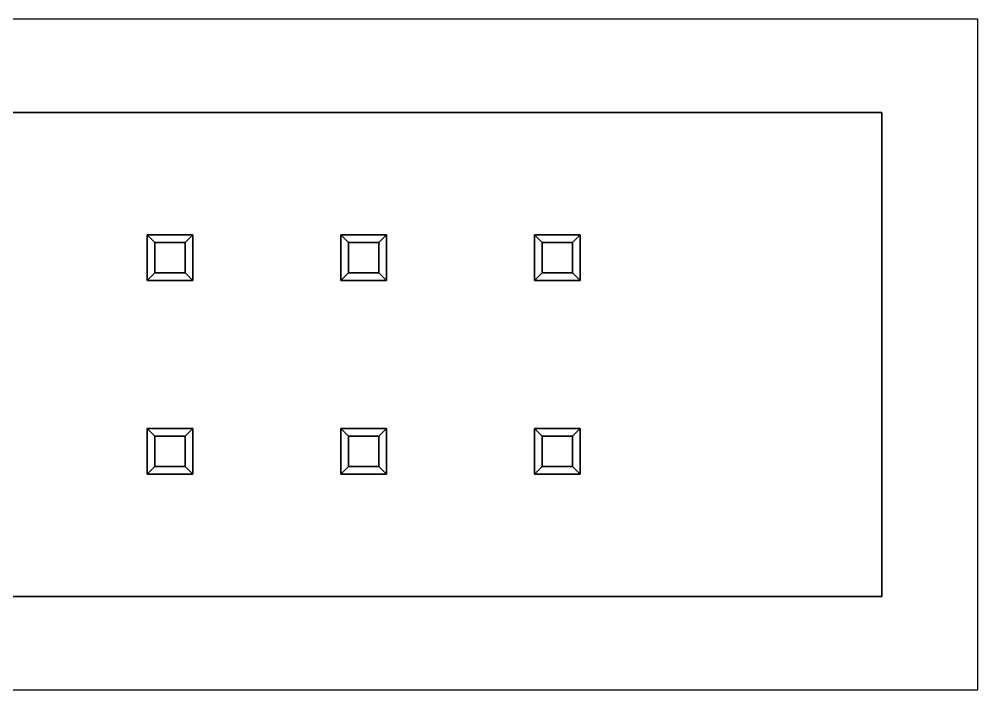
# Model space of a CAD drawing. Extents: x -5.1 to 45.7, y -3.1 to 5.7.
# Drawn here: x 33.14 to 45.71, y -3.13 to 5.67 of the extents above; entities that cross this region are included whole.
import ezdxf

# ---------------------------------------------------------------- set-up
doc = ezdxf.new("R2010")
doc.units = 0
doc.layers.get('0').update_dxf_attribs({"linetype": 'CONTINUOUS'})

# ---------------------------------------------------------------- blocks, each defined once
blk = doc.blocks.new('*U12')
at = {"color": 50, "extrusion": (0, 0.948683, -0.316228)}
for p, q in [((37.454, 0.2, -3), (37.354, 0.3, -2.7)), ((37.354, 0.3, -2.7), (37.954, 0.3, -2.7)), ((37.854, 0.2, -3), (37.954, 0.3, -2.7)), ((37.854, 0.2, -3), (37.454, 0.2, -3))]:
    blk.add_line(p, q, dxfattribs=at)
at = {"color": 50, "extrusion": (-0.948683, 0, -0.316228)}
for p, q in [((37.354, -0.3, -2.7), (37.354, 0.3, -2.7)), ((37.454, 0.2, -3), (37.354, 0.3, -2.7)), ((37.454, 0.2, -3), (37.454, -0.2, -3)), ((37.354, -0.3, -2.7), (37.454, -0.2, -3))]:
    blk.add_line(p, q, dxfattribs=at)
at = {"color": 50, "extrusion": (-1, 0, 0)}
for p, q in [((37.354, -0.3, -2.7), (37.354, 0.3, -2.7)), ((37.354, 0.3, 9.1), (37.354, -0.3, 9.1)), ((37.354, 0.3, -2.7), (37.354, 0.3, 9.1)), ((37.354, -0.3, -2.7), (37.354, -0.3, 9.1))]:
    blk.add_line(p, q, dxfattribs=at)
at = {"color": 50, "extrusion": (-0.948683, 0, 0.316228)}
for p, q in [((37.454, 0.2, 9.4), (37.354, 0.3, 9.1)), ((37.354, 0.3, 9.1), (37.354, -0.3, 9.1)), ((37.454, -0.2, 9.4), (37.454, 0.2, 9.4)), ((37.454, -0.2, 9.4), (37.354, -0.3, 9.1))]:
    blk.add_line(p, q, dxfattribs=at)
at = {"color": 50, "extrusion": (0, 0.948683, 0.316228)}
for p, q in [((37.954, 0.3, 9.1), (37.354, 0.3, 9.1)), ((37.454, 0.2, 9.4), (37.354, 0.3, 9.1)), ((37.854, 0.2, 9.4), (37.954, 0.3, 9.1)), ((37.454, 0.2, 9.4), (37.854, 0.2, 9.4))]:
    blk.add_line(p, q, dxfattribs=at)
at = {"color": 50, "extrusion": (0, 1, 0)}
for p, q in [((37.354, 0.3, -2.7), (37.954, 0.3, -2.7)), ((37.354, 0.3, -2.7), (37.354, 0.3, 9.1)), ((37.954, 0.3, 9.1), (37.354, 0.3, 9.1)), ((37.954, 0.3, -2.7), (37.954, 0.3, 9.1))]:
    blk.add_line(p, q, dxfattribs=at)
at = {"color": 50, "extrusion": (0.948683, 0, -0.316228)}
for p, q in [((37.854, 0.2, -3), (37.954, 0.3, -2.7)), ((37.954, 0.3, -2.7), (37.954, -0.3, -2.7)), ((37.854, -0.2, -3), (37.854, 0.2, -3)), ((37.854, -0.2, -3), (37.954, -0.3, -2.7))]:
    blk.add_line(p, q, dxfattribs=at)
at = {"color": 50, "extrusion": (0.948683, 0, 0.316228)}
for p, q in [((37.854, 0.2, 9.4), (37.954, 0.3, 9.1)), ((37.954, -0.3, 9.1), (37.954, 0.3, 9.1)), ((37.854, 0.2, 9.4), (37.854, -0.2, 9.4)), ((37.854, -0.2, 9.4), (37.954, -0.3, 9.1))]:
    blk.add_line(p, q, dxfattribs=at)
at = {"color": 50, "extrusion": (1, 0, 0)}
for p, q in [((37.954, 0.3, -2.7), (37.954, -0.3, -2.7)), ((37.954, 0.3, -2.7), (37.954, 0.3, 9.1)), ((37.954, -0.3, 9.1), (37.954, 0.3, 9.1)), ((37.954, -0.3, -2.7), (37.954, -0.3, 9.1))]:
    blk.add_line(p, q, dxfattribs=at)
at = {"color": 50, "extrusion": (0, 0, -1)}
for p, q in [((37.454, 0.2, -3), (37.454, -0.2, -3)), ((37.854, 0.2, -3), (37.454, 0.2, -3)), ((37.854, -0.2, -3), (37.854, 0.2, -3)), ((37.454, -0.2, -3), (37.854, -0.2, -3))]:
    blk.add_line(p, q, dxfattribs=at)
at = {"color": 50}
for p, q in [((37.454, 0.2, 9.4), (37.854, 0.2, 9.4)), ((37.454, -0.2, 9.4), (37.454, 0.2, 9.4)), ((37.854, 0.2, 9.4), (37.854, -0.2, 9.4)), ((37.854, -0.2, 9.4), (37.454, -0.2, 9.4))]:
    blk.add_line(p, q, dxfattribs=at)
at = {"color": 50, "extrusion": (0, -0.948683, -0.316228)}
for p, q in [((37.354, -0.3, -2.7), (37.454, -0.2, -3)), ((37.454, -0.2, -3), (37.854, -0.2, -3)), ((37.854, -0.2, -3), (37.954, -0.3, -2.7)), ((37.954, -0.3, -2.7), (37.354, -0.3, -2.7))]:
    blk.add_line(p, q, dxfattribs=at)
at = {"color": 50, "extrusion": (0, -0.948683, 0.316228)}
for p, q in [((37.454, -0.2, 9.4), (37.354, -0.3, 9.1)), ((37.854, -0.2, 9.4), (37.454, -0.2, 9.4)), ((37.854, -0.2, 9.4), (37.954, -0.3, 9.1)), ((37.354, -0.3, 9.1), (37.954, -0.3, 9.1))]:
    blk.add_line(p, q, dxfattribs=at)
at = {"color": 50, "extrusion": (0, -1, 0)}
for p, q in [((37.954, -0.3, -2.7), (37.354, -0.3, -2.7)), ((37.354, -0.3, 9.1), (37.954, -0.3, 9.1)), ((37.354, -0.3, -2.7), (37.354, -0.3, 9.1)), ((37.954, -0.3, -2.7), (37.954, -0.3, 9.1))]:
    blk.add_line(p, q, dxfattribs=at)
blk = doc.blocks.new('*U13')
at = {"color": 50, "extrusion": (0, 0.948683, -0.316228)}
for p, q in [((39.994, 0.2, -3), (39.894, 0.3, -2.7)), ((39.894, 0.3, -2.7), (40.494, 0.3, -2.7)), ((40.394, 0.2, -3), (40.494, 0.3, -2.7)), ((40.394, 0.2, -3), (39.994, 0.2, -3))]:
    blk.add_line(p, q, dxfattribs=at)
at = {"color": 50, "extrusion": (-0.948683, 0, -0.316228)}
for p, q in [((39.894, -0.3, -2.7), (39.894, 0.3, -2.7)), ((39.994, 0.2, -3), (39.894, 0.3, -2.7)), ((39.994, 0.2, -3), (39.994, -0.2, -3)), ((39.894, -0.3, -2.7), (39.994, -0.2, -3))]:
    blk.add_line(p, q, dxfattribs=at)
at = {"color": 50, "extrusion": (-1, 0, 0)}
for p, q in [((39.894, -0.3, -2.7), (39.894, 0.3, -2.7)), ((39.894, 0.3, 9.1), (39.894, -0.3, 9.1)), ((39.894, 0.3, -2.7), (39.894, 0.3, 9.1)), ((39.894, -0.3, -2.7), (39.894, -0.3, 9.1))]:
    blk.add_line(p, q, dxfattribs=at)
at = {"color": 50, "extrusion": (-0.948683, 0, 0.316228)}
for p, q in [((39.994, 0.2, 9.4), (39.894, 0.3, 9.1)), ((39.894, 0.3, 9.1), (39.894, -0.3, 9.1)), ((39.994, -0.2, 9.4), (39.994, 0.2, 9.4)), ((39.994, -0.2, 9.4), (39.894, -0.3, 9.1))]:
    blk.add_line(p, q, dxfattribs=at)
at = {"color": 50, "extrusion": (0, 0.948683, 0.316228)}
for p, q in [((40.494, 0.3, 9.1), (39.894, 0.3, 9.1)), ((39.994, 0.2, 9.4), (39.894, 0.3, 9.1)), ((40.394, 0.2, 9.4), (40.494, 0.3, 9.1)), ((39.994, 0.2, 9.4), (40.394, 0.2, 9.4))]:
    blk.add_line(p, q, dxfattribs=at)
at = {"color": 50, "extrusion": (0, 1, 0)}
for p, q in [((39.894, 0.3, -2.7), (40.494, 0.3, -2.7)), ((39.894, 0.3, -2.7), (39.894, 0.3, 9.1)), ((40.494, 0.3, 9.1), (39.894, 0.3, 9.1)), ((40.494, 0.3, -2.7), (40.494, 0.3, 9.1))]:
    blk.add_line(p, q, dxfattribs=at)
at = {"color": 50, "extrusion": (0.948683, 0, -0.316228)}
for p, q in [((40.394, 0.2, -3), (40.494, 0.3, -2.7)), ((40.494, 0.3, -2.7), (40.494, -0.3, -2.7)), ((40.394, -0.2, -3), (40.394, 0.2, -3)), ((40.394, -0.2, -3), (40.494, -0.3, -2.7))]:
    blk.add_line(p, q, dxfattribs=at)
at = {"color": 50, "extrusion": (0.948683, 0, 0.316228)}
for p, q in [((40.394, 0.2, 9.4), (40.494, 0.3, 9.1)), ((40.494, -0.3, 9.1), (40.494, 0.3, 9.1)), ((40.394, 0.2, 9.4), (40.394, -0.2, 9.4)), ((40.394, -0.2, 9.4), (40.494, -0.3, 9.1))]:
    blk.add_line(p, q, dxfattribs=at)
at = {"color": 50, "extrusion": (1, 0, 0)}
for p, q in [((40.494, 0.3, -2.7), (40.494, -0.3, -2.7)), ((40.494, 0.3, -2.7), (40.494, 0.3, 9.1)), ((40.494, -0.3, 9.1), (40.494, 0.3, 9.1)), ((40.494, -0.3, -2.7), (40.494, -0.3, 9.1))]:
    blk.add_line(p, q, dxfattribs=at)
at = {"color": 50, "extrusion": (0, 0, -1)}
for p, q in [((39.994, 0.2, -3), (39.994, -0.2, -3)), ((40.394, 0.2, -3), (39.994, 0.2, -3)), ((40.394, -0.2, -3), (40.394, 0.2, -3)), ((39.994, -0.2, -3), (40.394, -0.2, -3))]:
    blk.add_line(p, q, dxfattribs=at)
at = {"color": 50}
for p, q in [((39.994, 0.2, 9.4), (40.394, 0.2, 9.4)), ((39.994, -0.2, 9.4), (39.994, 0.2, 9.4)), ((40.394, 0.2, 9.4), (40.394, -0.2, 9.4)), ((40.394, -0.2, 9.4), (39.994, -0.2, 9.4))]:
    blk.add_line(p, q, dxfattribs=at)
at = {"color": 50, "extrusion": (0, -0.948683, -0.316228)}
for p, q in [((39.894, -0.3, -2.7), (39.994, -0.2, -3)), ((39.994, -0.2, -3), (40.394, -0.2, -3)), ((40.394, -0.2, -3), (40.494, -0.3, -2.7)), ((40.494, -0.3, -2.7), (39.894, -0.3, -2.7))]:
    blk.add_line(p, q, dxfattribs=at)
at = {"color": 50, "extrusion": (0, -0.948683, 0.316228)}
for p, q in [((39.994, -0.2, 9.4), (39.894, -0.3, 9.1)), ((40.394, -0.2, 9.4), (39.994, -0.2, 9.4)), ((40.394, -0.2, 9.4), (40.494, -0.3, 9.1)), ((39.894, -0.3, 9.1), (40.494, -0.3, 9.1))]:
    blk.add_line(p, q, dxfattribs=at)
at = {"color": 50, "extrusion": (0, -1, 0)}
for p, q in [((40.494, -0.3, -2.7), (39.894, -0.3, -2.7)), ((39.894, -0.3, 9.1), (40.494, -0.3, 9.1)), ((39.894, -0.3, -2.7), (39.894, -0.3, 9.1)), ((40.494, -0.3, -2.7), (40.494, -0.3, 9.1))]:
    blk.add_line(p, q, dxfattribs=at)
blk = doc.blocks.new('*U15')
at = {"color": 50, "extrusion": (0, 0.948683, -0.316228)}
for p, q in [((34.914, 0.2, -3), (34.814, 0.3, -2.7)), ((34.814, 0.3, -2.7), (35.414, 0.3, -2.7)), ((35.314, 0.2, -3), (35.414, 0.3, -2.7)), ((35.314, 0.2, -3), (34.914, 0.2, -3))]:
    blk.add_line(p, q, dxfattribs=at)
at = {"color": 50, "extrusion": (-0.948683, 0, -0.316228)}
for p, q in [((34.814, -0.3, -2.7), (34.814, 0.3, -2.7)), ((34.914, 0.2, -3), (34.814, 0.3, -2.7)), ((34.914, 0.2, -3), (34.914, -0.2, -3)), ((34.814, -0.3, -2.7), (34.914, -0.2, -3))]:
    blk.add_line(p, q, dxfattribs=at)
at = {"color": 50, "extrusion": (-1, 0, 0)}
for p, q in [((34.814, -0.3, -2.7), (34.814, 0.3, -2.7)), ((34.814, 0.3, 9.1), (34.814, -0.3, 9.1)), ((34.814, 0.3, -2.7), (34.814, 0.3, 9.1)), ((34.814, -0.3, -2.7), (34.814, -0.3, 9.1))]:
    blk.add_line(p, q, dxfattribs=at)
at = {"color": 50, "extrusion": (-0.948683, 0, 0.316228)}
for p, q in [((34.914, 0.2, 9.4), (34.814, 0.3, 9.1)), ((34.814, 0.3, 9.1), (34.814, -0.3, 9.1)), ((34.914, -0.2, 9.4), (34.914, 0.2, 9.4)), ((34.914, -0.2, 9.4), (34.814, -0.3, 9.1))]:
    blk.add_line(p, q, dxfattribs=at)
at = {"color": 50, "extrusion": (0, 0.948683, 0.316228)}
for p, q in [((35.414, 0.3, 9.1), (34.814, 0.3, 9.1)), ((34.914, 0.2, 9.4), (34.814, 0.3, 9.1)), ((35.314, 0.2, 9.4), (35.414, 0.3, 9.1)), ((34.914, 0.2, 9.4), (35.314, 0.2, 9.4))]:
    blk.add_line(p, q, dxfattribs=at)
at = {"color": 50, "extrusion": (0, 1, 0)}
for p, q in [((34.814, 0.3, -2.7), (35.414, 0.3, -2.7)), ((34.814, 0.3, -2.7), (34.814, 0.3, 9.1)), ((35.414, 0.3, 9.1), (34.814, 0.3, 9.1)), ((35.414, 0.3, -2.7), (35.414, 0.3, 9.1))]:
    blk.add_line(p, q, dxfattribs=at)
at = {"color": 50, "extrusion": (0.948683, 0, -0.316228)}
for p, q in [((35.314, 0.2, -3), (35.414, 0.3, -2.7)), ((35.414, 0.3, -2.7), (35.414, -0.3, -2.7)), ((35.314, -0.2, -3), (35.314, 0.2, -3)), ((35.314, -0.2, -3), (35.414, -0.3, -2.7))]:
    blk.add_line(p, q, dxfattribs=at)
at = {"color": 50, "extrusion": (0.948683, 0, 0.316228)}
for p, q in [((35.314, 0.2, 9.4), (35.414, 0.3, 9.1)), ((35.414, -0.3, 9.1), (35.414, 0.3, 9.1)), ((35.314, 0.2, 9.4), (35.314, -0.2, 9.4)), ((35.314, -0.2, 9.4), (35.414, -0.3, 9.1))]:
    blk.add_line(p, q, dxfattribs=at)
at = {"color": 50, "extrusion": (1, 0, 0)}
for p, q in [((35.414, 0.3, -2.7), (35.414, -0.3, -2.7)), ((35.414, 0.3, -2.7), (35.414, 0.3, 9.1)), ((35.414, -0.3, 9.1), (35.414, 0.3, 9.1)), ((35.414, -0.3, -2.7), (35.414, -0.3, 9.1))]:
    blk.add_line(p, q, dxfattribs=at)
at = {"color": 50, "extrusion": (0, 0, -1)}
for p, q in [((34.914, 0.2, -3), (34.914, -0.2, -3)), ((35.314, 0.2, -3), (34.914, 0.2, -3)), ((35.314, -0.2, -3), (35.314, 0.2, -3)), ((34.914, -0.2, -3), (35.314, -0.2, -3))]:
    blk.add_line(p, q, dxfattribs=at)
at = {"color": 50}
for p, q in [((34.914, 0.2, 9.4), (35.314, 0.2, 9.4)), ((34.914, -0.2, 9.4), (34.914, 0.2, 9.4)), ((35.314, 0.2, 9.4), (35.314, -0.2, 9.4)), ((35.314, -0.2, 9.4), (34.914, -0.2, 9.4))]:
    blk.add_line(p, q, dxfattribs=at)
at = {"color": 50, "extrusion": (0, -0.948683, -0.316228)}
for p, q in [((34.814, -0.3, -2.7), (34.914, -0.2, -3)), ((34.914, -0.2, -3), (35.314, -0.2, -3)), ((35.314, -0.2, -3), (35.414, -0.3, -2.7)), ((35.414, -0.3, -2.7), (34.814, -0.3, -2.7))]:
    blk.add_line(p, q, dxfattribs=at)
at = {"color": 50, "extrusion": (0, -0.948683, 0.316228)}
for p, q in [((34.914, -0.2, 9.4), (34.814, -0.3, 9.1)), ((35.314, -0.2, 9.4), (34.914, -0.2, 9.4)), ((35.314, -0.2, 9.4), (35.414, -0.3, 9.1)), ((34.814, -0.3, 9.1), (35.414, -0.3, 9.1))]:
    blk.add_line(p, q, dxfattribs=at)
at = {"color": 50, "extrusion": (0, -1, 0)}
for p, q in [((35.414, -0.3, -2.7), (34.814, -0.3, -2.7)), ((34.814, -0.3, 9.1), (35.414, -0.3, 9.1)), ((34.814, -0.3, -2.7), (34.814, -0.3, 9.1)), ((35.414, -0.3, -2.7), (35.414, -0.3, 9.1))]:
    blk.add_line(p, q, dxfattribs=at)
blk = doc.blocks.new('*U22')
at = {"color": 50, "extrusion": (0, 0.948683, -0.316228)}
for p, q in [((34.914, 2.74, -3), (34.814, 2.84, -2.7)), ((34.814, 2.84, -2.7), (35.414, 2.84, -2.7)), ((35.314, 2.74, -3), (35.414, 2.84, -2.7)), ((35.314, 2.74, -3), (34.914, 2.74, -3))]:
    blk.add_line(p, q, dxfattribs=at)
at = {"color": 50, "extrusion": (-0.948683, 0, -0.316228)}
for p, q in [((34.814, 2.24, -2.7), (34.814, 2.84, -2.7)), ((34.914, 2.74, -3), (34.814, 2.84, -2.7)), ((34.914, 2.74, -3), (34.914, 2.34, -3)), ((34.814, 2.24, -2.7), (34.914, 2.34, -3))]:
    blk.add_line(p, q, dxfattribs=at)
at = {"color": 50, "extrusion": (-1, 0, 0)}
for p, q in [((34.814, 2.24, -2.7), (34.814, 2.84, -2.7)), ((34.814, 2.84, 9.1), (34.814, 2.24, 9.1)), ((34.814, 2.84, -2.7), (34.814, 2.84, 9.1)), ((34.814, 2.24, -2.7), (34.814, 2.24, 9.1))]:
    blk.add_line(p, q, dxfattribs=at)
at = {"color": 50, "extrusion": (-0.948683, 0, 0.316228)}
for p, q in [((34.914, 2.74, 9.4), (34.814, 2.84, 9.1)), ((34.814, 2.84, 9.1), (34.814, 2.24, 9.1)), ((34.914, 2.34, 9.4), (34.914, 2.74, 9.4)), ((34.914, 2.34, 9.4), (34.814, 2.24, 9.1))]:
    blk.add_line(p, q, dxfattribs=at)
at = {"color": 50, "extrusion": (0, 0.948683, 0.316228)}
for p, q in [((35.414, 2.84, 9.1), (34.814, 2.84, 9.1)), ((34.914, 2.74, 9.4), (34.814, 2.84, 9.1)), ((35.314, 2.74, 9.4), (35.414, 2.84, 9.1)), ((34.914, 2.74, 9.4), (35.314, 2.74, 9.4))]:
    blk.add_line(p, q, dxfattribs=at)
at = {"color": 50, "extrusion": (0, 1, 0)}
for p, q in [((34.814, 2.84, -2.7), (35.414, 2.84, -2.7)), ((34.814, 2.84, -2.7), (34.814, 2.84, 9.1)), ((35.414, 2.84, 9.1), (34.814, 2.84, 9.1)), ((35.414, 2.84, -2.7), (35.414, 2.84, 9.1))]:
    blk.add_line(p, q, dxfattribs=at)
at = {"color": 50, "extrusion": (0.948683, 0, -0.316228)}
for p, q in [((35.314, 2.74, -3), (35.414, 2.84, -2.7)), ((35.414, 2.84, -2.7), (35.414, 2.24, -2.7)), ((35.314, 2.34, -3), (35.314, 2.74, -3)), ((35.314, 2.34, -3), (35.414, 2.24, -2.7))]:
    blk.add_line(p, q, dxfattribs=at)
at = {"color": 50, "extrusion": (0.948683, 0, 0.316228)}
for p, q in [((35.314, 2.74, 9.4), (35.414, 2.84, 9.1)), ((35.414, 2.24, 9.1), (35.414, 2.84, 9.1)), ((35.314, 2.74, 9.4), (35.314, 2.34, 9.4)), ((35.314, 2.34, 9.4), (35.414, 2.24, 9.1))]:
    blk.add_line(p, q, dxfattribs=at)
at = {"color": 50, "extrusion": (1, 0, 0)}
for p, q in [((35.414, 2.84, -2.7), (35.414, 2.24, -2.7)), ((35.414, 2.84, -2.7), (35.414, 2.84, 9.1)), ((35.414, 2.24, 9.1), (35.414, 2.84, 9.1)), ((35.414, 2.24, -2.7), (35.414, 2.24, 9.1))]:
    blk.add_line(p, q, dxfattribs=at)
at = {"color": 50, "extrusion": (0, 0, -1)}
for p, q in [((34.914, 2.74, -3), (34.914, 2.34, -3)), ((35.314, 2.74, -3), (34.914, 2.74, -3)), ((35.314, 2.34, -3), (35.314, 2.74, -3)), ((34.914, 2.34, -3), (35.314, 2.34, -3))]:
    blk.add_line(p, q, dxfattribs=at)
at = {"color": 50}
for p, q in [((34.914, 2.74, 9.4), (35.314, 2.74, 9.4)), ((34.914, 2.34, 9.4), (34.914, 2.74, 9.4)), ((35.314, 2.74, 9.4), (35.314, 2.34, 9.4)), ((35.314, 2.34, 9.4), (34.914, 2.34, 9.4))]:
    blk.add_line(p, q, dxfattribs=at)
at = {"color": 50, "extrusion": (0, -0.948683, -0.316228)}
for p, q in [((34.814, 2.24, -2.7), (34.914, 2.34, -3)), ((34.914, 2.34, -3), (35.314, 2.34, -3)), ((35.314, 2.34, -3), (35.414, 2.24, -2.7)), ((35.414, 2.24, -2.7), (34.814, 2.24, -2.7))]:
    blk.add_line(p, q, dxfattribs=at)
at = {"color": 50, "extrusion": (0, -0.948683, 0.316228)}
for p, q in [((34.914, 2.34, 9.4), (34.814, 2.24, 9.1)), ((35.314, 2.34, 9.4), (34.914, 2.34, 9.4)), ((35.314, 2.34, 9.4), (35.414, 2.24, 9.1)), ((34.814, 2.24, 9.1), (35.414, 2.24, 9.1))]:
    blk.add_line(p, q, dxfattribs=at)
at = {"color": 50, "extrusion": (0, -1, 0)}
for p, q in [((35.414, 2.24, -2.7), (34.814, 2.24, -2.7)), ((34.814, 2.24, 9.1), (35.414, 2.24, 9.1)), ((34.814, 2.24, -2.7), (34.814, 2.24, 9.1)), ((35.414, 2.24, -2.7), (35.414, 2.24, 9.1))]:
    blk.add_line(p, q, dxfattribs=at)
blk = doc.blocks.new('*U24')
at = {"color": 50, "extrusion": (0, 0.948683, -0.316228)}
for p, q in [((39.994, 2.74, -3), (39.894, 2.84, -2.7)), ((39.894, 2.84, -2.7), (40.494, 2.84, -2.7)), ((40.394, 2.74, -3), (40.494, 2.84, -2.7)), ((40.394, 2.74, -3), (39.994, 2.74, -3))]:
    blk.add_line(p, q, dxfattribs=at)
at = {"color": 50, "extrusion": (-0.948683, 0, -0.316228)}
for p, q in [((39.894, 2.24, -2.7), (39.894, 2.84, -2.7)), ((39.994, 2.74, -3), (39.894, 2.84, -2.7)), ((39.994, 2.74, -3), (39.994, 2.34, -3)), ((39.894, 2.24, -2.7), (39.994, 2.34, -3))]:
    blk.add_line(p, q, dxfattribs=at)
at = {"color": 50, "extrusion": (-1, 0, 0)}
for p, q in [((39.894, 2.24, -2.7), (39.894, 2.84, -2.7)), ((39.894, 2.84, 9.1), (39.894, 2.24, 9.1)), ((39.894, 2.84, -2.7), (39.894, 2.84, 9.1)), ((39.894, 2.24, -2.7), (39.894, 2.24, 9.1))]:
    blk.add_line(p, q, dxfattribs=at)
at = {"color": 50, "extrusion": (-0.948683, 0, 0.316228)}
for p, q in [((39.994, 2.74, 9.4), (39.894, 2.84, 9.1)), ((39.894, 2.84, 9.1), (39.894, 2.24, 9.1)), ((39.994, 2.34, 9.4), (39.994, 2.74, 9.4)), ((39.994, 2.34, 9.4), (39.894, 2.24, 9.1))]:
    blk.add_line(p, q, dxfattribs=at)
at = {"color": 50, "extrusion": (0, 0.948683, 0.316228)}
for p, q in [((40.494, 2.84, 9.1), (39.894, 2.84, 9.1)), ((39.994, 2.74, 9.4), (39.894, 2.84, 9.1)), ((40.394, 2.74, 9.4), (40.494, 2.84, 9.1)), ((39.994, 2.74, 9.4), (40.394, 2.74, 9.4))]:
    blk.add_line(p, q, dxfattribs=at)
at = {"color": 50, "extrusion": (0, 1, 0)}
for p, q in [((39.894, 2.84, -2.7), (40.494, 2.84, -2.7)), ((39.894, 2.84, -2.7), (39.894, 2.84, 9.1)), ((40.494, 2.84, 9.1), (39.894, 2.84, 9.1)), ((40.494, 2.84, -2.7), (40.494, 2.84, 9.1))]:
    blk.add_line(p, q, dxfattribs=at)
at = {"color": 50, "extrusion": (0.948683, 0, -0.316228)}
for p, q in [((40.394, 2.74, -3), (40.494, 2.84, -2.7)), ((40.494, 2.84, -2.7), (40.494, 2.24, -2.7)), ((40.394, 2.34, -3), (40.394, 2.74, -3)), ((40.394, 2.34, -3), (40.494, 2.24, -2.7))]:
    blk.add_line(p, q, dxfattribs=at)
at = {"color": 50, "extrusion": (0.948683, 0, 0.316228)}
for p, q in [((40.394, 2.74, 9.4), (40.494, 2.84, 9.1)), ((40.494, 2.24, 9.1), (40.494, 2.84, 9.1)), ((40.394, 2.74, 9.4), (40.394, 2.34, 9.4)), ((40.394, 2.34, 9.4), (40.494, 2.24, 9.1))]:
    blk.add_line(p, q, dxfattribs=at)
at = {"color": 50, "extrusion": (1, 0, 0)}
for p, q in [((40.494, 2.84, -2.7), (40.494, 2.24, -2.7)), ((40.494, 2.84, -2.7), (40.494, 2.84, 9.1)), ((40.494, 2.24, 9.1), (40.494, 2.84, 9.1)), ((40.494, 2.24, -2.7), (40.494, 2.24, 9.1))]:
    blk.add_line(p, q, dxfattribs=at)
at = {"color": 50, "extrusion": (0, 0, -1)}
for p, q in [((39.994, 2.74, -3), (39.994, 2.34, -3)), ((40.394, 2.74, -3), (39.994, 2.74, -3)), ((40.394, 2.34, -3), (40.394, 2.74, -3)), ((39.994, 2.34, -3), (40.394, 2.34, -3))]:
    blk.add_line(p, q, dxfattribs=at)
at = {"color": 50}
for p, q in [((39.994, 2.74, 9.4), (40.394, 2.74, 9.4)), ((39.994, 2.34, 9.4), (39.994, 2.74, 9.4)), ((40.394, 2.74, 9.4), (40.394, 2.34, 9.4)), ((40.394, 2.34, 9.4), (39.994, 2.34, 9.4))]:
    blk.add_line(p, q, dxfattribs=at)
at = {"color": 50, "extrusion": (0, -0.948683, -0.316228)}
for p, q in [((39.894, 2.24, -2.7), (39.994, 2.34, -3)), ((39.994, 2.34, -3), (40.394, 2.34, -3)), ((40.394, 2.34, -3), (40.494, 2.24, -2.7)), ((40.494, 2.24, -2.7), (39.894, 2.24, -2.7))]:
    blk.add_line(p, q, dxfattribs=at)
at = {"color": 50, "extrusion": (0, -0.948683, 0.316228)}
for p, q in [((39.994, 2.34, 9.4), (39.894, 2.24, 9.1)), ((40.394, 2.34, 9.4), (39.994, 2.34, 9.4)), ((40.394, 2.34, 9.4), (40.494, 2.24, 9.1)), ((39.894, 2.24, 9.1), (40.494, 2.24, 9.1))]:
    blk.add_line(p, q, dxfattribs=at)
at = {"color": 50, "extrusion": (0, -1, 0)}
for p, q in [((40.494, 2.24, -2.7), (39.894, 2.24, -2.7)), ((39.894, 2.24, 9.1), (40.494, 2.24, 9.1)), ((39.894, 2.24, -2.7), (39.894, 2.24, 9.1)), ((40.494, 2.24, -2.7), (40.494, 2.24, 9.1))]:
    blk.add_line(p, q, dxfattribs=at)
blk = doc.blocks.new('*U25')
at = {"color": 50, "extrusion": (0, 0.948683, -0.316228)}
for p, q in [((37.454, 2.74, -3), (37.354, 2.84, -2.7)), ((37.354, 2.84, -2.7), (37.954, 2.84, -2.7)), ((37.854, 2.74, -3), (37.954, 2.84, -2.7)), ((37.854, 2.74, -3), (37.454, 2.74, -3))]:
    blk.add_line(p, q, dxfattribs=at)
at = {"color": 50, "extrusion": (-0.948683, 0, -0.316228)}
for p, q in [((37.354, 2.24, -2.7), (37.354, 2.84, -2.7)), ((37.454, 2.74, -3), (37.354, 2.84, -2.7)), ((37.454, 2.74, -3), (37.454, 2.34, -3)), ((37.354, 2.24, -2.7), (37.454, 2.34, -3))]:
    blk.add_line(p, q, dxfattribs=at)
at = {"color": 50, "extrusion": (-1, 0, 0)}
for p, q in [((37.354, 2.24, -2.7), (37.354, 2.84, -2.7)), ((37.354, 2.84, 9.1), (37.354, 2.24, 9.1)), ((37.354, 2.84, -2.7), (37.354, 2.84, 9.1)), ((37.354, 2.24, -2.7), (37.354, 2.24, 9.1))]:
    blk.add_line(p, q, dxfattribs=at)
at = {"color": 50, "extrusion": (-0.948683, 0, 0.316228)}
for p, q in [((37.454, 2.74, 9.4), (37.354, 2.84, 9.1)), ((37.354, 2.84, 9.1), (37.354, 2.24, 9.1)), ((37.454, 2.34, 9.4), (37.454, 2.74, 9.4)), ((37.454, 2.34, 9.4), (37.354, 2.24, 9.1))]:
    blk.add_line(p, q, dxfattribs=at)
at = {"color": 50, "extrusion": (0, 0.948683, 0.316228)}
for p, q in [((37.954, 2.84, 9.1), (37.354, 2.84, 9.1)), ((37.454, 2.74, 9.4), (37.354, 2.84, 9.1)), ((37.854, 2.74, 9.4), (37.954, 2.84, 9.1)), ((37.454, 2.74, 9.4), (37.854, 2.74, 9.4))]:
    blk.add_line(p, q, dxfattribs=at)
at = {"color": 50, "extrusion": (0, 1, 0)}
for p, q in [((37.354, 2.84, -2.7), (37.954, 2.84, -2.7)), ((37.354, 2.84, -2.7), (37.354, 2.84, 9.1)), ((37.954, 2.84, 9.1), (37.354, 2.84, 9.1)), ((37.954, 2.84, -2.7), (37.954, 2.84, 9.1))]:
    blk.add_line(p, q, dxfattribs=at)
at = {"color": 50, "extrusion": (0.948683, 0, -0.316228)}
for p, q in [((37.854, 2.74, -3), (37.954, 2.84, -2.7)), ((37.954, 2.84, -2.7), (37.954, 2.24, -2.7)), ((37.854, 2.34, -3), (37.854, 2.74, -3)), ((37.854, 2.34, -3), (37.954, 2.24, -2.7))]:
    blk.add_line(p, q, dxfattribs=at)
at = {"color": 50, "extrusion": (0.948683, 0, 0.316228)}
for p, q in [((37.854, 2.74, 9.4), (37.954, 2.84, 9.1)), ((37.954, 2.24, 9.1), (37.954, 2.84, 9.1)), ((37.854, 2.74, 9.4), (37.854, 2.34, 9.4)), ((37.854, 2.34, 9.4), (37.954, 2.24, 9.1))]:
    blk.add_line(p, q, dxfattribs=at)
at = {"color": 50, "extrusion": (1, 0, 0)}
for p, q in [((37.954, 2.84, -2.7), (37.954, 2.24, -2.7)), ((37.954, 2.84, -2.7), (37.954, 2.84, 9.1)), ((37.954, 2.24, 9.1), (37.954, 2.84, 9.1)), ((37.954, 2.24, -2.7), (37.954, 2.24, 9.1))]:
    blk.add_line(p, q, dxfattribs=at)
at = {"color": 50, "extrusion": (0, 0, -1)}
for p, q in [((37.454, 2.74, -3), (37.454, 2.34, -3)), ((37.854, 2.74, -3), (37.454, 2.74, -3)), ((37.854, 2.34, -3), (37.854, 2.74, -3)), ((37.454, 2.34, -3), (37.854, 2.34, -3))]:
    blk.add_line(p, q, dxfattribs=at)
at = {"color": 50}
for p, q in [((37.454, 2.74, 9.4), (37.854, 2.74, 9.4)), ((37.454, 2.34, 9.4), (37.454, 2.74, 9.4)), ((37.854, 2.74, 9.4), (37.854, 2.34, 9.4)), ((37.854, 2.34, 9.4), (37.454, 2.34, 9.4))]:
    blk.add_line(p, q, dxfattribs=at)
at = {"color": 50, "extrusion": (0, -0.948683, -0.316228)}
for p, q in [((37.354, 2.24, -2.7), (37.454, 2.34, -3)), ((37.454, 2.34, -3), (37.854, 2.34, -3)), ((37.854, 2.34, -3), (37.954, 2.24, -2.7)), ((37.954, 2.24, -2.7), (37.354, 2.24, -2.7))]:
    blk.add_line(p, q, dxfattribs=at)
at = {"color": 50, "extrusion": (0, -0.948683, 0.316228)}
for p, q in [((37.454, 2.34, 9.4), (37.354, 2.24, 9.1)), ((37.854, 2.34, 9.4), (37.454, 2.34, 9.4)), ((37.854, 2.34, 9.4), (37.954, 2.24, 9.1)), ((37.354, 2.24, 9.1), (37.954, 2.24, 9.1))]:
    blk.add_line(p, q, dxfattribs=at)
at = {"color": 50, "extrusion": (0, -1, 0)}
for p, q in [((37.954, 2.24, -2.7), (37.354, 2.24, -2.7)), ((37.354, 2.24, 9.1), (37.954, 2.24, 9.1)), ((37.354, 2.24, -2.7), (37.354, 2.24, 9.1)), ((37.954, 2.24, -2.7), (37.954, 2.24, 9.1))]:
    blk.add_line(p, q, dxfattribs=at)
blk = doc.blocks.new('*U36')
at = {"color": 250, "extrusion": (0, 1, 0)}
for p, q in [((45.71, 5.67), (-5.07, 5.67)), ((45.71, 5.67, 9.1), (-5.07, 5.67, 9.1)), ((45.71, 5.67), (45.71, 5.67, 9.1)), ((44.45, -1.905, 9.1), (22.52, -1.905, 9.1)), ((22.52, -1.905, 2.8), (44.45, -1.905, 2.8)), ((44.45, -1.905, 2.8), (44.45, -1.905, 9.1))]:
    blk.add_line(p, q, dxfattribs=at)
at = {"color": 250}
for p, q in [((45.71, 5.67, 9.1), (-5.07, 5.67, 9.1)), ((45.71, -3.13, 9.1), (45.71, 5.67, 9.1)), ((44.45, 4.445, 2.8), (-3.81, 4.445, 2.8)), ((-3.81, 4.445, 9.1), (44.45, 4.445, 9.1)), ((44.45, -1.905, 2.8), (44.45, 4.445, 2.8)), ((44.45, 4.445, 9.1), (44.45, -1.905, 9.1)), ((22.52, -1.905, 2.8), (44.45, -1.905, 2.8)), ((44.45, -1.905, 9.1), (22.52, -1.905, 9.1)), ((22.52, -3.13, 9.1), (45.71, -3.13, 9.1))]:
    blk.add_line(p, q, dxfattribs=at)
at = {"color": 250, "extrusion": (0, 0, -1)}
for p, q in [((45.71, 5.67), (-5.07, 5.67)), ((45.71, -3.13), (45.71, 5.67)), ((-5.07, -3.13), (45.71, -3.13))]:
    blk.add_line(p, q, dxfattribs=at)
at = {"color": 250, "extrusion": (1, 0, 0)}
for p, q in [((45.71, -3.13), (45.71, 5.67)), ((45.71, 5.67), (45.71, 5.67, 9.1)), ((45.71, -3.13, 9.1), (45.71, 5.67, 9.1)), ((45.71, -3.13), (45.71, -3.13, 9.1))]:
    blk.add_line(p, q, dxfattribs=at)
at = {"color": 250, "extrusion": (0, -1, 0)}
for p, q in [((44.45, 4.445, 2.8), (-3.81, 4.445, 2.8)), ((-3.81, 4.445, 9.1), (44.45, 4.445, 9.1)), ((44.45, 4.445, 2.8), (44.45, 4.445, 9.1)), ((-5.07, -3.13), (45.71, -3.13)), ((22.52, -3.13, 9.1), (45.71, -3.13, 9.1)), ((45.71, -3.13), (45.71, -3.13, 9.1))]:
    blk.add_line(p, q, dxfattribs=at)
at = {"color": 250, "extrusion": (-1, 0, 0)}
for p, q in [((44.45, -1.905, 2.8), (44.45, 4.445, 2.8)), ((44.45, 4.445, 9.1), (44.45, -1.905, 9.1)), ((44.45, 4.445, 2.8), (44.45, 4.445, 9.1)), ((44.45, -1.905, 2.8), (44.45, -1.905, 9.1))]:
    blk.add_line(p, q, dxfattribs=at)

msp = doc.modelspace()

# ---------------------------------------------------------------- block references
for name in ['*U36', '*U22', '*U25', '*U24', '*U15', '*U12', '*U13']:
    msp.add_blockref(name, (0, 0))

doc.saveas('drawing.dxf')
